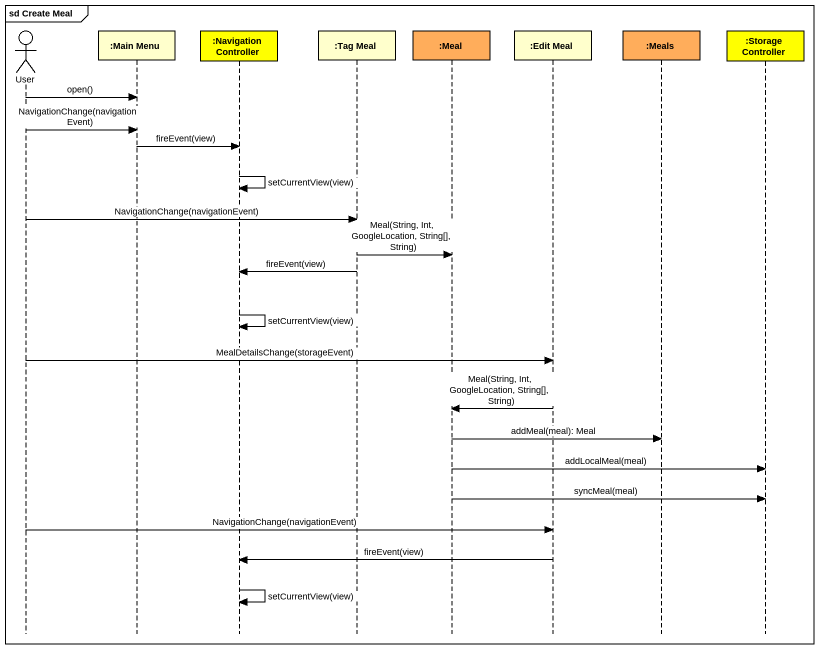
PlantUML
@startuml
mainframe sd Create Meal
hide footbox
actor User
participant ":Main Menu" as Main_Menu
participant ":Navigation Controller" as Navigation_Controller #FFFF00
participant ":Tag Meal" as Tag_Meal
participant ":Meal" as Meal #FFAD5B
participant ":Edit Meal" as Edit_Meal
participant ":Meals" as Meals #FFAD5B
participant ":Storage Controller" as Storage_Controller #FFFF00

User -> Main_Menu : open()
User -> Main_Menu : NavigationChange(navigationEvent)
Main_Menu -> Navigation_Controller : fireEvent(view)
Navigation_Controller -> Navigation_Controller : setCurrentView(view)
User -> Tag_Meal : NavigationChange(navigationEvent)
Tag_Meal -> Meal : Meal(String, Int, GoogleLocation, String[], String)
Tag_Meal -> Navigation_Controller : fireEvent(view)
Navigation_Controller -> Navigation_Controller : setCurrentView(view)
User -> Edit_Meal : MealDetailsChange(storageEvent)
Edit_Meal -> Meal : Meal(String, Int, GoogleLocation, String[], String)
Meal -> Meals : addMeal(meal): Meal
Meal -> Storage_Controller : addLocalMeal(meal)
Meal -> Storage_Controller : syncMeal(meal)
User -> Edit_Meal : NavigationChange(navigationEvent)
Edit_Meal -> Navigation_Controller : fireEvent(view)
Navigation_Controller -> Navigation_Controller : setCurrentView(view)
@enduml
